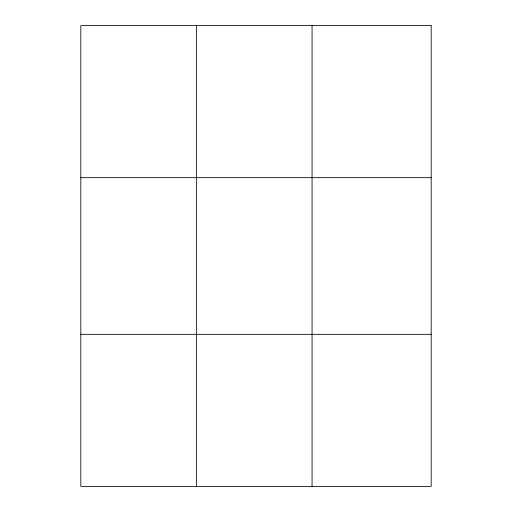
<?xml version="1.0" encoding="UTF-8"?>
<svg xmlns="http://www.w3.org/2000/svg" width="512" height="512" viewBox="0 0 512 512"><rect width="100%" height="100%" fill="white"/><g stroke="black" fill="none" stroke-linecap="round" stroke-linejoin="round"><path stroke-width="0.77" d="M196.435 486.4L196.435 25.6M312.064 486.4L312.064 25.6M80.806 177.664L431.194 177.664M80.806 334.336L431.194 334.336M431.194 25.6L431.194 486.4L80.806 486.4L80.806 25.6L431.194 25.6"/></g></svg>
